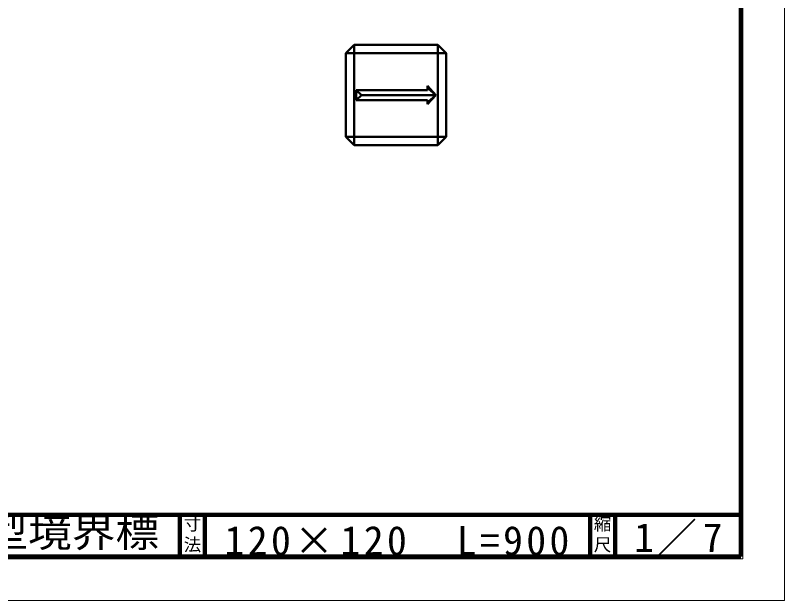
# Model space of a CAD drawing. Units: millimetres, scale not verified. Extents: x -2102 to 2102, y -1485 to 1485.
# Drawn here: x 264 to 2102, y -1485 to -87 of the extents above; entities that cross this region are included whole.
import ezdxf
from ezdxf.enums import TextEntityAlignment as Align

# ---------------------------------------------------------------- set-up
doc = ezdxf.new("R2010")
doc.units = ezdxf.units.MM
doc.header["$LTSCALE"] = 5
doc.layers.add('0-0_V-nasSTD', color=7, linetype='Continuous', lineweight=50)
doc.layers.add('0-1_0', color=7, linetype='Continuous', lineweight=100)
doc.styles.add('ＭＳ ゴシック', font='')
doc.styles.get('ＭＳ ゴシック').set_extended_font_data('MS Gothic')

msp = doc.modelspace()

# ---------------------------------------------------------------- linework, layer by layer
at = {"layer": '0-0_V-nasSTD'}
for p, q in [((1054.115, -177.222), (1074.115, -157.222)), ((1274.115, -157.222), (1074.115, -157.222)), ((1074.115, -157.222), (1074.115, -397.222)), ((1274.115, -397.222), (1274.115, -157.222)), ((1054.115, -177.222), (1054.115, -377.222)), ((1294.115, -377.222), (1294.115, -177.222)), ((1249.115, -255.222), (1249.115, -265.222)), ((1269.115, -277.222), (1249.115, -255.222)), ((1079.115, -265.222), (1249.115, -265.222)), ((1079.115, -289.222), (1079.115, -265.222)), ((1250.483, -261.384), (1249.115, -265.222)), ((1269.115, -277.222), (1250.483, -261.384)), ((1079.115, -289.222), (1249.115, -289.222)), ((1269.115, -277.222), (1091.115, -277.222)), ((1269.115, -277.222), (1249.115, -299.222)), ((1249.115, -289.222), (1249.115, -299.222)), ((1250.483, -293.059), (1249.115, -289.222)), ((1269.115, -277.222), (1250.483, -293.059)), ((1074.115, -397.222), (1054.115, -377.222)), ((1054.115, -377.222), (1294.115, -377.222)), ((1294.115, -377.222), (1274.115, -397.222)), ((1074.115, -397.222), (1274.115, -397.222))]:
    msp.add_line(p, q, dxfattribs=at)
at = {"layer": '0-0_V-nasSTD', "lineweight": 100}
for p, q in [((657.5, -1280), (657.5, -1380)), ((717.5, -1280), (717.5, -1380)), ((1637.5, -1280), (1637.5, -1380)), ((1697.5, -1280), (1697.5, -1380)), ((-1997.5, -1380), (1997.5, -1380))]:
    msp.add_line(p, q, dxfattribs=at)
at = {"layer": '0-0_V-nasSTD', "lineweight": 18}
for points in [[(-2102.5, -1485), (-2102.5, 1485), (2102.5, 1485), (2102.5, -1485)], [(-2002.5, -1385), (-2002.5, 1385), (2002.5, 1385), (2002.5, -1385)]]:
    msp.add_lwpolyline(points, close=True, dxfattribs=at)
at = {"layer": '0-0_V-nasSTD', "lineweight": 100}
msp.add_lwpolyline([(1997.5, -1380), (1997.5, 1380), (-1997.5, 1380)], dxfattribs=at)
at = {"layer": '0-0_V-nasSTD'}
for points in [[(1274.115, -157.222), (1294.115, -177.222), (1054.115, -177.222)], [(1079.115, -289.222), (1091.115, -277.222), (1079.115, -265.222)]]:
    msp.add_lwpolyline(points, dxfattribs=at)
at = {"layer": '0-1_0'}
msp.add_line((-1997.5, -1280), (1997.5, -1280), dxfattribs=at)

# ---------------------------------------------------------------- texts
at = {"layer": '0-0_V-nasSTD', "style": 'ＭＳ ゴシック', "width": 1.1}
msp.add_text('日光市型境界標', height=69.65, dxfattribs=at).set_placement((-123.5, -1377.53), align=Align.BOTTOM_LEFT)
at = {"layer": '0-0_V-nasSTD', "style": 'ＭＳ ゴシック'}
for s, p in [('寸', (666.482, -1326.001)), ('縮', (1646.482, -1326.001)), ('法', (666.476, -1375.99)), ('尺', (1646.476, -1375.99))]:
    msp.add_text(s, height=30.79, dxfattribs=at).set_placement(p, align=Align.BOTTOM_LEFT)
at = {"layer": '0-0_V-nasSTD', "char_height": 69.65, "attachment_point": 7, "style": 'ＭＳ ゴシック'}
for s, insert in [('\\T1.15;1／7', (1743.021, -1377.418)), ('\\T1.17;120×120\u3000L=900', (764.25, -1377.492))]:
    msp.add_mtext(s, dxfattribs=dict(at, insert=insert))

doc.saveas('drawing.dxf')
